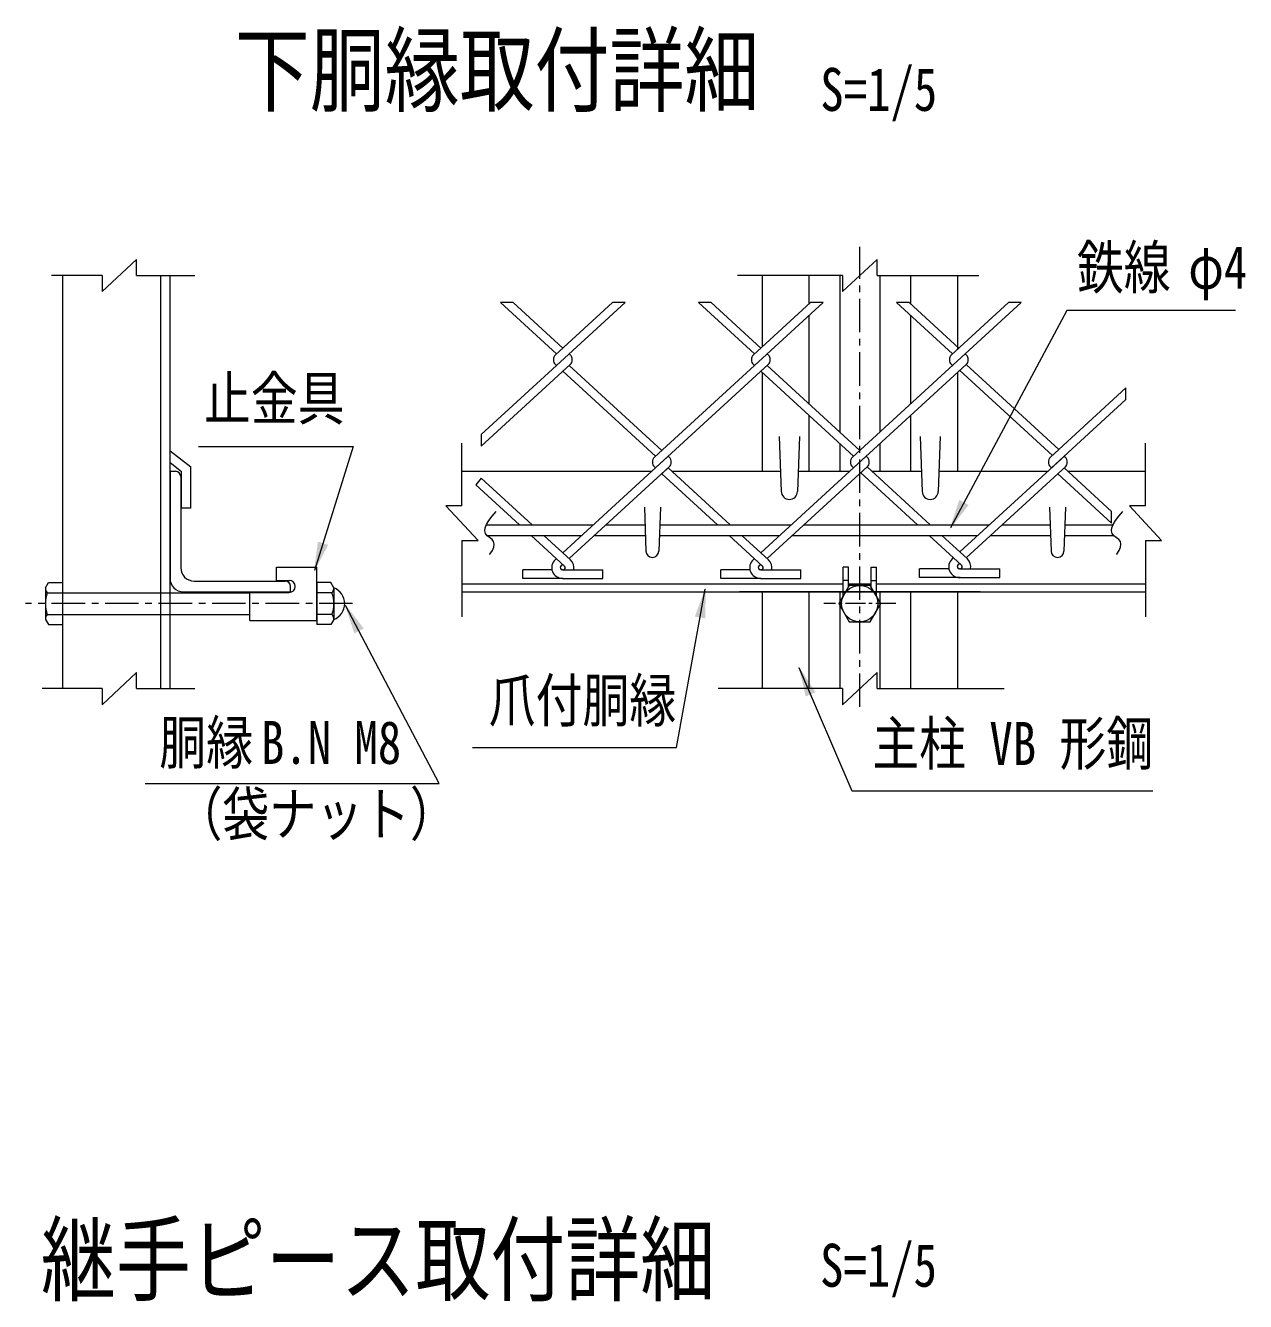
# Model space of a CAD drawing. Units: millimetres, scale not verified, with parts at other scales. Extents: x -4455 to 4455, y -3150 to 3150.
# Drawn here: x 1631 to 2999, y -899 to 531 of the extents above; entities that cross this region are included whole.
import ezdxf
from ezdxf.enums import TextEntityAlignment as Align

# ---------------------------------------------------------------- set-up
doc = ezdxf.new("R2010")
doc.units = ezdxf.units.MM
doc.header["$LTSCALE"] = 30
for name, pattern in [('DASHED', [7.5, 6, -1.5]), ('USER1', [2, 1.25, -0.25, 0.25, -0.25]), ('USER4', [1.125, 0.75, -0.125, 0.125, -0.125])]:
    doc.linetypes.add(name, pattern=pattern)
for name, color, linetype, lineweight in [('0-0_D-STR-TXT', 3, 'Continuous', 13), ('0-1_D-STR2', 2, 'Continuous', 13), ('0-2_D-STR1', 1, 'Continuous', 18), ('0-3_D-STR-DIM', 4, 'Continuous', 13), ('0-4_D-BMK', 2, 'USER4', 13), ('0-6_D-STR3', 3, 'Continuous', 13), ('0-C_7詳細', 3, 'Continuous', 18), ('0-D_5寸法', 3, 'Continuous', 18)]:
    doc.layers.add(name, color=color, linetype=linetype, lineweight=lineweight)
doc.layers.add('0-8_D-TTL-TXT', color=7, linetype='Continuous')
doc.styles.add('ＭＳ ゴシック', font='')
doc.styles.get('ＭＳ ゴシック').set_extended_font_data('MS Gothic')

msp = doc.modelspace()

# ---------------------------------------------------------------- linework, layer by layer
at = {"layer": '0-0_D-STR-TXT'}
for points in [[(2987.93, 212.13), (2798.85, 212.13), (2668.22, -31.54)], [(1824.96, 59.41), (1998.54, 59.41), (1955.06, -79.57)], [(1765.43, -318.08), (2095.03, -318.08), (1990.04, -118.64)], [(2895.14, -326.93), (2558.17, -326.93), (2498.74, -188.71)]]:
    msp.add_lwpolyline(points, dxfattribs=at)
for points in [[(2667.13, -33.57), (2678.15, -0.33), (2688.71, -6)], [(1954.37, -81.76), (1958.95, -47.05), (1970.39, -50.63)], [(1988.97, -116.6), (2010.34, -144.34), (1999.74, -149.92)], [(2497.83, -186.59), (2516.96, -215.92), (2505.95, -220.65)]]:
    msp.add_solid(points, dxfattribs=at)
at = {"layer": '0-1_D-STR2', "color": 3}
for p, q in [((2226.46, 163.36), (2163.66, 220.91)), ((2177.87, 220.91), (2163.66, 220.91)), ((2233.56, 169.87), (2177.87, 220.91)), ((2289.26, 220.91), (2225.39, 162.38)), ((2303.47, 220.91), (2226.46, 150.34)), ((2303.47, 220.91), (2289.26, 220.91)), ((2448.49, 163.36), (2385.69, 220.91)), ((2399.9, 220.91), (2385.69, 220.91)), ((2455.59, 169.87), (2399.9, 220.91)), ((2511.29, 220.91), (2447.42, 162.38)), ((2525.5, 220.91), (2448.49, 150.34)), ((2525.5, 220.91), (2511.29, 220.91)), ((2670.52, 163.36), (2607.72, 220.91)), ((2621.93, 220.91), (2607.72, 220.91)), ((2677.62, 169.87), (2621.93, 220.91)), ((2733.31, 220.91), (2669.45, 162.38)), ((2747.52, 220.91), (2684.73, 163.36)), ((2747.52, 220.91), (2733.31, 220.91)), ((2241.74, 162.38), (2240.67, 163.36)), ((2684.73, 163.36), (2558.43, 47.64)), ((2677.62, 169.87), (2669.45, 162.38)), ((2685.8, 162.38), (2684.73, 163.36)), ((2685.8, 162.38), (2684.73, 163.36)), ((2241.74, 151.32), (2142.11, 60.03)), ((2226.46, 150.34), (2142.11, 73.05)), ((2226.46, 150.34), (2225.39, 151.32)), ((2226.46, 150.34), (2225.39, 151.32)), ((2241.74, 151.32), (2233.56, 143.83)), ((2337.47, 48.62), (2233.56, 143.83)), ((2344.58, 55.13), (2240.67, 150.34)), ((2448.49, 150.34), (2336.4, 47.64)), ((2463.77, 151.32), (2337.47, 35.6)), ((2559.5, 48.62), (2455.59, 143.83)), ((2566.61, 55.13), (2462.7, 150.34)), ((2685.8, 151.32), (2559.5, 35.6)), ((2670.52, 150.34), (2669.45, 151.32)), ((2670.52, 150.34), (2669.45, 151.32)), ((2782.6, 49.6), (2678.69, 144.81)), ((2789.71, 56.11), (2685.8, 151.32)), ((2865.1, 125.19), (2780.46, 47.64)), ((2865.1, 112.17), (2865.1, 125.19)), ((2865.1, 112.17), (2781.53, 35.6)), ((2142.11, 73.05), (2142.11, 60.03)), ((2351.68, 48.62), (2233.56, -59.62)), ((2352.75, 47.64), (2351.68, 48.62)), ((2573.71, 48.62), (2455.59, -59.62)), ((2796.81, 49.6), (2678.69, -58.64)), ((2788.64, 55.13), (2780.46, 47.64)), ((2796.81, 47.64), (2795.74, 48.62)), ((2796.81, 47.64), (2795.74, 48.62)), ((2352.75, 36.58), (2240.67, -66.13)), ((2337.47, 35.6), (2336.4, 36.58)), ((2337.47, 35.6), (2336.4, 36.58)), ((2352.75, 36.58), (2344.58, 29.08)), ((2407.15, -28.25), (2344.58, 29.08)), ((2421.36, -28.25), (2351.68, 35.6)), ((2574.78, 36.58), (2462.7, -66.13)), ((2559.5, 35.6), (2558.43, 36.58)), ((2559.5, 35.6), (2558.43, 36.58)), ((2631.32, -28.25), (2567.68, 30.07)), ((2645.53, -28.25), (2574.78, 36.58)), ((2797.88, 37.56), (2685.8, -65.15)), ((2781.53, 35.6), (2780.46, 36.58)), ((2781.53, 35.6), (2780.46, 36.58)), ((2848.98, -26.21), (2788.64, 29.08)), ((2848.98, -13.19), (2795.74, 35.6)), ((2185.12, -28.25), (2136.01, 16.75)), ((2848.98, -26.21), (2848.98, -13.19)), ((2235.62, -74.53), (2198.21, -40.25)), ((2242.11, -67.45), (2212.42, -40.25)), ((2457.65, -74.53), (2420.24, -40.25)), ((2464.14, -67.45), (2434.45, -40.25)), ((2680.75, -73.54), (2644.41, -40.25)), ((2687.23, -66.47), (2658.62, -40.25)), ((2448.49, -66.13), (2447.05, -67.45)), ((2671.59, -65.15), (2670.15, -66.47)), ((2188.56, -88.3), (2188.56, -78.7)), ((2221.37, -78.7), (2188.56, -78.7)), ((2233.56, -72.64), (2231.51, -74.53)), ((2233.13, -78.7), (2278.56, -78.7)), ((2234, -78.7), (2233.13, -78.7)), ((2233.56, -72.64), (2235.62, -74.53)), ((2278.56, -88.3), (2278.56, -78.7)), ((2443.4, -78.7), (2410.59, -78.7)), ((2410.59, -88.3), (2410.59, -78.7)), ((2455.59, -72.64), (2453.54, -74.53)), ((2455.16, -78.7), (2500.59, -78.7)), ((2456.03, -78.7), (2455.16, -78.7)), ((2500.59, -88.3), (2500.59, -78.7)), ((2633.69, -87.31), (2633.69, -77.71)), ((2666.5, -77.71), (2633.69, -77.71)), ((2678.69, -71.66), (2676.63, -73.54)), ((2678.26, -77.71), (2723.69, -77.71)), ((2679.13, -77.71), (2678.26, -77.71)), ((2723.69, -87.31), (2723.69, -77.71)), ((2234, -88.3), (2188.56, -88.3)), ((2233.13, -88.3), (2278.56, -88.3)), ((2456.03, -88.3), (2410.59, -88.3)), ((2455.16, -88.3), (2500.59, -88.3)), ((2679.13, -87.31), (2633.69, -87.31)), ((2678.26, -87.31), (2723.69, -87.31))]:
    msp.add_line(p, q, dxfattribs=at)
at = {"layer": '0-1_D-STR2', "color": 7, "lineweight": 9}
for p, q in [((2574.78, 47.64), (2573.71, 48.62)), ((2226.46, -66.13), (2225.02, -67.45)), ((2240.67, -66.13), (2242.11, -67.45))]:
    msp.add_line(p, q, dxfattribs=at)
at = {"layer": '0-1_D-STR2', "color": 3}
msp.add_lwpolyline([(2199.33, -28.25), (2142.11, 24.18), (2136.01, 16.75)], dxfattribs=at)
for centre, radius, start, end in [((2230.46, 156.85), 7.5, 132.5, 227.5), ((2236.67, 156.85), 7.5, 312.5, 47.5), ((2458.7, 156.85), 7.5, 312.5, 47.5), ((2674.51, 156.85), 7.5, 132.5, 227.5), ((2680.73, 156.85), 7.5, 312.5, 47.5), ((2341.47, 42.11), 7.5, 132.5, 227.5), ((2347.69, 42.11), 7.5, 312.5, 47.5), ((2563.5, 42.11), 7.5, 132.5, 227.5), ((2569.72, 42.11), 7.5, 312.5, 47.5), ((2785.53, 42.11), 7.5, 132.5, 227.5), ((2791.74, 42.11), 7.5, 312.5, 47.5), ((2233.13, -76.3), 12, 132.5, 270), ((2234, -76.3), 12, 348.46304, 47.5), ((2455.16, -76.3), 12, 132.5, 270), ((2456.03, -76.3), 12, 348.46304, 47.5), ((2678.26, -75.31), 12, 132.5, 270), ((2679.13, -75.31), 12, 348.46304, 47.5), ((2233.13, -76.3), 2.4, 132.5, 270), ((2234, -76.3), 2.4, 270, 47.5), ((2455.16, -76.3), 2.4, 132.5, 270), ((2456.03, -76.3), 2.4, 270, 47.5), ((2678.26, -75.31), 2.4, 132.5, 270), ((2679.13, -75.31), 2.4, 270, 47.5)]:
    msp.add_arc(centre, radius, start, end, dxfattribs=at)
at = {"layer": '0-2_D-STR1'}
for p, q in [((1672.64, 251.18), (1672.64, -211.87)), ((1782.64, -211.87), (1782.64, 251.18)), ((1793.14, -211.87), (1793.14, 251.18)), ((2457.11, 251.18), (2457.11, 171.26)), ((2509.61, 251.18), (2509.61, 219.37)), ((2544.11, 251.18), (2544.11, 75.74)), ((2589.11, 251.18), (2589.11, 75.74)), ((2623.61, 251.18), (2623.61, 219.37)), ((2676.11, 251.18), (2676.11, 168.49)), ((2509.61, 206.35), (2509.61, 107.36)), ((2623.61, 206.35), (2623.61, 107.36)), ((2457.11, 142.44), (2457.11, 31.75)), ((2676.11, 142.44), (2676.11, 31.75)), ((2509.61, 94.34), (2509.61, 31.75)), ((2623.61, 94.34), (2623.61, 31.75)), ((2476.36, 70.75), (2478.61, 9.25)), ((2498.86, 70.75), (2496.61, 9.25)), ((2544.11, 62.72), (2544.11, 31.75)), ((2589.11, 62.72), (2589.11, 31.75)), ((2634.36, 70.75), (2636.61, 9.25)), ((2656.86, 70.75), (2654.61, 9.25)), ((1793.14, 54.81), (1816.5, 36.76)), ((1793.14, 41.54), (1806, 31.6)), ((1793.14, 31.75), (1793.14, -88.25)), ((1793.14, 31.75), (1799.14, 31.75)), ((1806, -9.4), (1806, 31.6)), ((1816.5, -9.4), (1816.5, 36.76)), ((2120.53, 31.75), (2333.28, 31.75)), ((2355.88, 31.75), (2477.78, 31.75)), ((2497.43, 31.75), (2555.31, 31.75)), ((2580.05, 31.75), (2635.78, 31.75)), ((2655.43, 31.75), (2777.34, 31.75)), ((2799.93, 31.75), (2886.94, 31.75)), ((1805.14, 25.75), (1805.14, -76.25)), ((1816.5, -9.4), (1806, -9.4)), ((2325.03, -8.42), (2326.83, -57.62)), ((2343.03, -8.42), (2341.23, -57.62)), ((2779.33, -8.42), (2781.13, -57.62)), ((2797.33, -8.42), (2795.53, -57.62)), ((1820.14, -91.25), (1922.14, -91.25)), ((1928.14, -103.25), (1928.14, -97.25)), ((2120.53, -94.25), (2547.86, -94.25)), ((2553.86, -94.25), (2579.36, -94.25)), ((2585.36, -94.25), (2886.94, -94.25)), ((1808.14, -103.25), (1928.14, -103.25)), ((2120.53, -103.25), (2547.86, -103.25)), ((2701.61, -103.25), (2431.61, -103.25)), ((2457.11, -103.25), (2457.11, -211.87)), ((2509.61, -103.25), (2509.61, -211.87)), ((2544.11, -103.25), (2544.11, -211.87)), ((2585.36, -103.25), (2886.94, -103.25)), ((2589.11, -103.25), (2589.11, -211.87)), ((2623.61, -103.25), (2623.61, -211.87)), ((2676.11, -103.25), (2676.11, -211.87))]:
    msp.add_line(p, q, dxfattribs=at)
for centre, radius, start, end in [((1799.14, 25.75), 6, 0, 90), ((2487.61, 9.25), 9, 180, 0), ((2645.61, 9.25), 9, 180, 0), ((2334.03, -57.62), 7.2, 180, 0), ((2788.33, -57.62), 7.2, 180, 0), ((1820.14, -76.25), 15, 180, 270), ((1808.14, -88.25), 15, 180, 270), ((1922.14, -97.25), 6, 0, 90)]:
    msp.add_arc(centre, radius, start, end, dxfattribs=at)
at = {"layer": '0-3_D-STR-DIM'}
for p, q in [((1755.71, 269.18), (1716.94, 233.18)), ((1755.71, 251.18), (1755.71, 269.18)), ((2585.99, 251.18), (2585.99, 269.18)), ((1716.94, 251.18), (1660.38, 251.18)), ((1716.94, 251.18), (1716.94, 233.18)), ((1755.71, 251.18), (1820.98, 251.18)), ((2547.22, 251.18), (2429.42, 251.18)), ((2547.22, 251.18), (2547.22, 233.18)), ((2585.99, 251.18), (2699.93, 251.18)), ((2120.53, -6.91), (2120.53, 63.28)), ((2886.94, -6.91), (2886.94, 63.28)), ((2138.53, -45.68), (2102.53, -6.91)), ((2120.53, -6.91), (2102.53, -6.91)), ((2886.94, -6.91), (2868.94, -6.91)), ((2120.53, -45.68), (2138.53, -45.68)), ((2120.53, -45.68), (2120.53, -131.27)), ((2886.94, -45.68), (2886.94, -131.27)), ((1755.71, -193.87), (1716.94, -229.87)), ((1755.71, -211.87), (1755.71, -193.87)), ((2585.99, -193.87), (2547.22, -229.87)), ((2585.99, -211.87), (2585.99, -193.87)), ((1716.94, -211.87), (1649.67, -211.87)), ((1716.94, -211.87), (1716.94, -229.87)), ((1755.71, -211.87), (1820.98, -211.87)), ((2547.22, -211.87), (2407.61, -211.87)), ((2547.22, -211.87), (2547.22, -229.87)), ((2585.99, -211.87), (2728.46, -211.87))]:
    msp.add_line(p, q, dxfattribs=at)
msp.add_lwpolyline([(2886.94, -45.68), (2904.94, -45.68), (2868.94, -6.91)], dxfattribs=at)
at = {"layer": '0-4_D-BMK', "linetype": 'USER1'}
for p, q in [((2566.61, -232.38), (2566.61, 283.45)), ((1997.82, -116.6), (1631.07, -116.6))]:
    msp.add_line(p, q, dxfattribs=at)
at = {"layer": '0-4_D-BMK'}
msp.add_line((2606.9, -116.6), (2526.26, -116.6), dxfattribs=at)
at = {"layer": '0-6_D-STR3'}
for p, q in [((1912.57, -90.56), (1912.57, -75.56)), ((1912.57, -75.56), (1957.57, -75.56)), ((1957.57, -135.56), (1957.57, -75.56)), ((2547.86, -108.34), (2547.86, -75.56)), ((2553.86, -75.56), (2547.86, -75.56)), ((2553.86, -97.95), (2553.86, -75.56)), ((2585.36, -108.34), (2585.36, -75.56)), ((1653.44, -98.84), (1656.77, -93.08)), ((1653.44, -98.84), (1653.44, -134.36)), ((1656.77, -93.08), (1672.64, -93.08)), ((1672.64, -93.08), (1672.64, -140.12)), ((1912.57, -90.56), (1926.82, -90.56)), ((1957.57, -93.08), (1957.57, -140.12)), ((1973.44, -93.08), (1957.57, -93.08)), ((1976.77, -98.84), (1973.44, -93.08)), ((1976.77, -98.84), (1976.77, -134.36)), ((2553.86, -90.56), (2547.86, -90.56)), ((2579.36, -90.56), (2585.36, -90.56)), ((1655.5, -104.6), (1672.64, -104.6)), ((1793.14, -104.6), (1882.57, -104.6)), ((1882.57, -104.06), (1926.82, -104.06)), ((1882.57, -135.56), (1882.57, -104.06)), ((1974.71, -104.6), (1957.57, -104.6)), ((2550.33, -104.06), (2547.86, -104.06)), ((2550.8, -103.25), (2582.42, -103.25)), ((2582.89, -104.06), (2585.36, -104.06)), ((1655.5, -128.6), (1672.64, -128.6)), ((1793.14, -128.6), (1882.57, -128.6)), ((1974.71, -128.6), (1957.57, -128.6)), ((1653.44, -134.36), (1656.77, -140.12)), ((1656.77, -140.12), (1672.64, -140.12)), ((1882.57, -135.56), (1957.57, -135.56)), ((1973.44, -140.12), (1957.57, -140.12)), ((1976.77, -134.36), (1973.44, -140.12))]:
    msp.add_line(p, q, dxfattribs=at)
at = {"layer": '0-6_D-STR3', "color": 1, "linetype": 'DASHED'}
for p, q in [((1672.64, -104.6), (1793.14, -104.6)), ((1672.64, -128.6), (1793.14, -128.6))]:
    msp.add_line(p, q, dxfattribs=at)
at = {"layer": '0-6_D-STR3'}
msp.add_lwpolyline([(2579.36, -97.95), (2579.36, -75.56), (2585.36, -75.56)], dxfattribs=at)
msp.add_lwpolyline([(2543.09, -116.6), (2554.85, -136.97), (2578.37, -136.97), (2590.13, -116.6), (2578.37, -96.23), (2554.85, -96.23)], close=True, dxfattribs=at)
msp.add_circle((2566.61, -116.6), 20.4, dxfattribs=at)
for centre, radius, start, end in [((1662.53, -98.84), 9.09, 180, 219.3382), ((1926.82, -97.31), 6.75, 270, 90), ((1967.68, -98.84), 9.09, 320.6618, 0), ((1969.95, -116.6), 19.02, 291.00774, 68.99226), ((1689.44, -116.6), 36, 160.52878, 199.47122), ((1940.77, -116.6), 36, 340.52878, 19.47122), ((1662.53, -134.36), 9.09, 140.6618, 180), ((1967.68, -134.36), 9.09, 0, 39.3382)]:
    msp.add_arc(centre, radius, start, end, dxfattribs=at)
at = {"layer": '0-C_7詳細', "color": 4}
msp.add_line((2585.99, 269.18), (2547.22, 233.18), dxfattribs=at)
at = {"layer": '0-C_7詳細'}
for p, q in [((2463.77, 162.38), (2462.7, 163.36)), ((2448.49, 150.34), (2447.42, 151.32)), ((2448.49, 150.34), (2447.42, 151.32)), ((2463.77, 151.32), (2455.59, 143.83))]:
    msp.add_line(p, q, dxfattribs=at)
at = {"layer": '0-C_7詳細', "color": 7, "lineweight": 9}
for p, q in [((2147.85, -28.25), (2267.8, -28.25)), ((2282.01, -28.25), (2325.75, -28.25)), ((2342.3, -28.25), (2489.83, -28.25)), ((2504.04, -28.25), (2711.86, -28.25)), ((2726.07, -28.25), (2780.06, -28.25)), ((2796.6, -28.25), (2850.69, -28.25)), ((2148.39, -40.25), (2254.71, -40.25)), ((2268.92, -40.25), (2326.19, -40.25)), ((2341.86, -40.25), (2476.73, -40.25)), ((2490.94, -40.25), (2698.76, -40.25)), ((2712.97, -40.25), (2780.49, -40.25)), ((2796.17, -40.25), (2851.22, -40.25))]:
    msp.add_line(p, q, dxfattribs=at)
at = {"layer": '0-C_7詳細', "color": 4}
for points in [[(2151.59, -61.52), (2151.9, -61.13), (2154.56, -56.93), (2156.13, -53.17), (2156.6, -49.86), (2155.97, -46.98), (2154.25, -44.55), (2151.43, -42.56), (2148.61, -40.56), (2146.85, -38.07), (2146.17, -35.12), (2146.56, -31.69), (2148.03, -27.78), (2150.57, -23.4), (2154.18, -18.54), (2158.87, -13.2)], [(2854.42, -61.52), (2854.74, -61.13), (2857.4, -56.93), (2858.96, -53.17), (2859.43, -49.86), (2858.81, -46.98), (2857.09, -44.55), (2854.27, -42.56), (2851.44, -40.56), (2849.69, -38.07), (2849.01, -35.12), (2849.4, -31.69), (2850.87, -27.78), (2853.41, -23.4), (2857.02, -18.54), (2861.71, -13.2)]]:
    msp.add_lwpolyline(points, dxfattribs=at)
at = {"layer": '0-C_7詳細'}
msp.add_arc((2452.48, 156.85), 7.5, 132.5, 227.5, dxfattribs=at)
at = {"layer": '0-D_5寸法'}
msp.add_lwpolyline([(2132.29, -278.01), (2361.05, -278.01), (2393.31, -100.45)], dxfattribs=at)
msp.add_solid([(2393.73, -98.19), (2393.45, -133.2), (2381.66, -131.06)], dxfattribs=at)

# ---------------------------------------------------------------- texts
at = {"layer": '0-0_D-STR-TXT', "style": 'ＭＳ ゴシック', "width": 0.8}
for s, p in [('鉄線', (2810.06, 221.87)), ('φ4', (2934.98, 221.87)), ('止金具', (1831.18, 74.87)), ('胴縁', (1781.12, -310.69)), ('主柱 VB 形鋼', (2580.59, -311.91)), ('B.N M8', (1895.1, -310.69)), ('（袋ナット）', (1799.3, -390.94))]:
    msp.add_text(s, height=48.17, dxfattribs=at).set_placement(p, align=Align.BOTTOM_LEFT)
at = {"layer": '0-8_D-TTL-TXT', "style": 'ＭＳ ゴシック', "width": 0.8}
for s, p in [('下胴縁取付詳細', (1865.86, 419.93)), ('継手ピース取付詳細', (1648.32, -913.3))]:
    msp.add_text(s, height=76.98, dxfattribs=at).set_placement(p, align=Align.BOTTOM_LEFT)
at = {"layer": '0-8_D-TTL-TXT', "color": 3, "style": 'ＭＳ ゴシック', "width": 0.8}
for p in [(2522.31, 421.28), (2522.07, -896.75)]:
    msp.add_text('S=1/5', height=48.17, dxfattribs=at).set_placement(p, align=Align.BOTTOM_LEFT)
at = {"layer": '0-D_5寸法', "style": 'ＭＳ ゴシック', "width": 0.8}
msp.add_text('爪付胴縁', height=48.17, dxfattribs=at).set_placement((2150.52, -263.51), align=Align.BOTTOM_LEFT)

doc.saveas('drawing.dxf')
